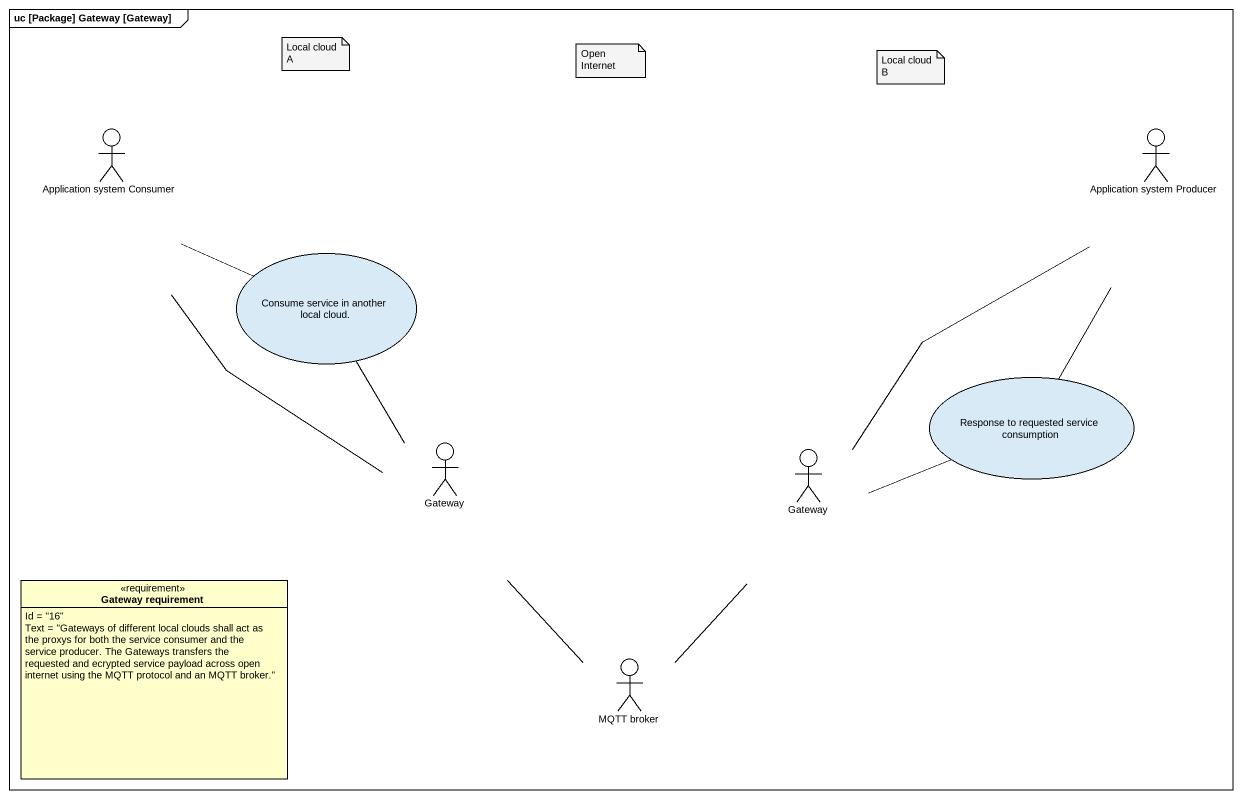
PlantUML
@startuml
mainframe uc [Package] Gateway [Gateway]
allowmixing
hide circle
hide empty members
actor "Application system Consumer" as Application_system_Consumer
actor "Application system Producer" as Application_system_Producer
usecase "Consume service in another local cloud." as Consume_service_in_another
usecase "Response to requested service consumption" as Response_to_requested
actor Gateway
actor "Gateway" as Gateway_2
class "Gateway requirement" as Gateway_requirement <<requirement>> {
  Id = "16"
  Text = "Gateways of different local clouds shall act as the proxys for both the service consumer and the service producer. The Gateways transfers the requested and ecrypted service payload across open internet using the MQTT protocol and an MQTT broker."
}
actor "MQTT broker" as MQTT_broker
Application_system_Consumer -right- Consume_service_in_another
Application_system_Producer -- Response_to_requested
Consume_service_in_another -- Gateway
Response_to_requested -left- Gateway_2
Gateway -up- Application_system_Consumer
Gateway -- MQTT_broker
Gateway_2 -up- Application_system_Producer
MQTT_broker -up- Gateway_2
note as N1
  Local cloud A
end note
note as N2
  Open Internet
end note
note as N3
  Local cloud B
end note
@enduml
